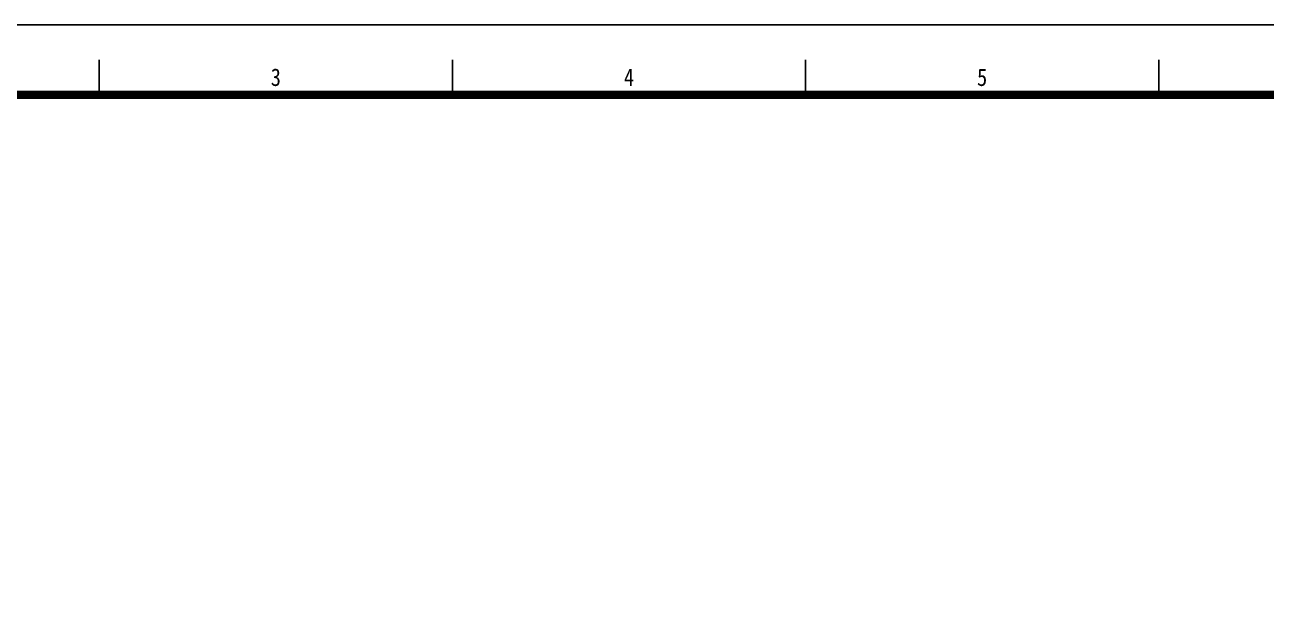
# Model space of a CAD drawing. Extents: x 921942 to 1159542, y -958603 to -790785.
# Drawn here: x 930074 to 942581, y -880636 to -874694 of the extents above; entities that cross this region are included whole.
import ezdxf
from ezdxf.enums import TextEntityAlignment as Align

# ---------------------------------------------------------------- set-up
doc = ezdxf.new("R2010")
doc.units = 0
doc.header["$LTSCALE"] = 1000
doc.header["$MEASUREMENT"] = 0
doc.layers.add('图框', color=255, linetype='CONTINUOUS')
doc.styles.add('TKZ1', font='SIMHEI.TTF', dxfattribs={"width": 0.7})

# ---------------------------------------------------------------- blocks, each defined once
blk = doc.blocks.new('图框2')
at = {"layer": '图框', "color": 0}
for p, q in [((84100, 59400), (0, 59400)), ((12575, 58900.00000000745), (12575, 58400.00000000745)), ((17612.5, 58900.00000000745), (17612.5, 58400.00000000745)), ((22650, 58900.00000000745), (22650, 58400.00000000745)), ((27687.5, 58900.00000000745), (27687.5, 58400.00000000745)), ((0, 0), (84100, 0))]:
    blk.add_line(p, q, dxfattribs=at)
at = {"layer": '图框', "color": 0, "const_width": 120}
blk.add_lwpolyline([(83100, 58400), (2500, 58400), (2500, 1000), (83100, 1000)], close=True, dxfattribs=at)
at = {"layer": '图框', "color": 0, "style": 'TKZ1', "width": 0.85}
for s, p in [('3', (15093.75, 58650.00000000745)), ('4', (20131.25, 58650.00000000745)), ('5', (25168.75, 58650.00000000745))]:
    blk.add_text(s, height=250, dxfattribs=at).set_placement(p, align=Align.MIDDLE)

msp = doc.modelspace()

# ---------------------------------------------------------------- block references
at = {"layer": '图框', "color": 0, "linetype": 'ByBlock', "xscale": 0.7063020216301084, "yscale": 0.7063020213972777, "zscale": 0.7063020214030876}
for p in [(921942.1419014136, -874694.0200646871), (921942.1419014136, -916648.3601356855)]:
    msp.add_blockref('图框2', p, dxfattribs=at)

doc.saveas('drawing.dxf')
